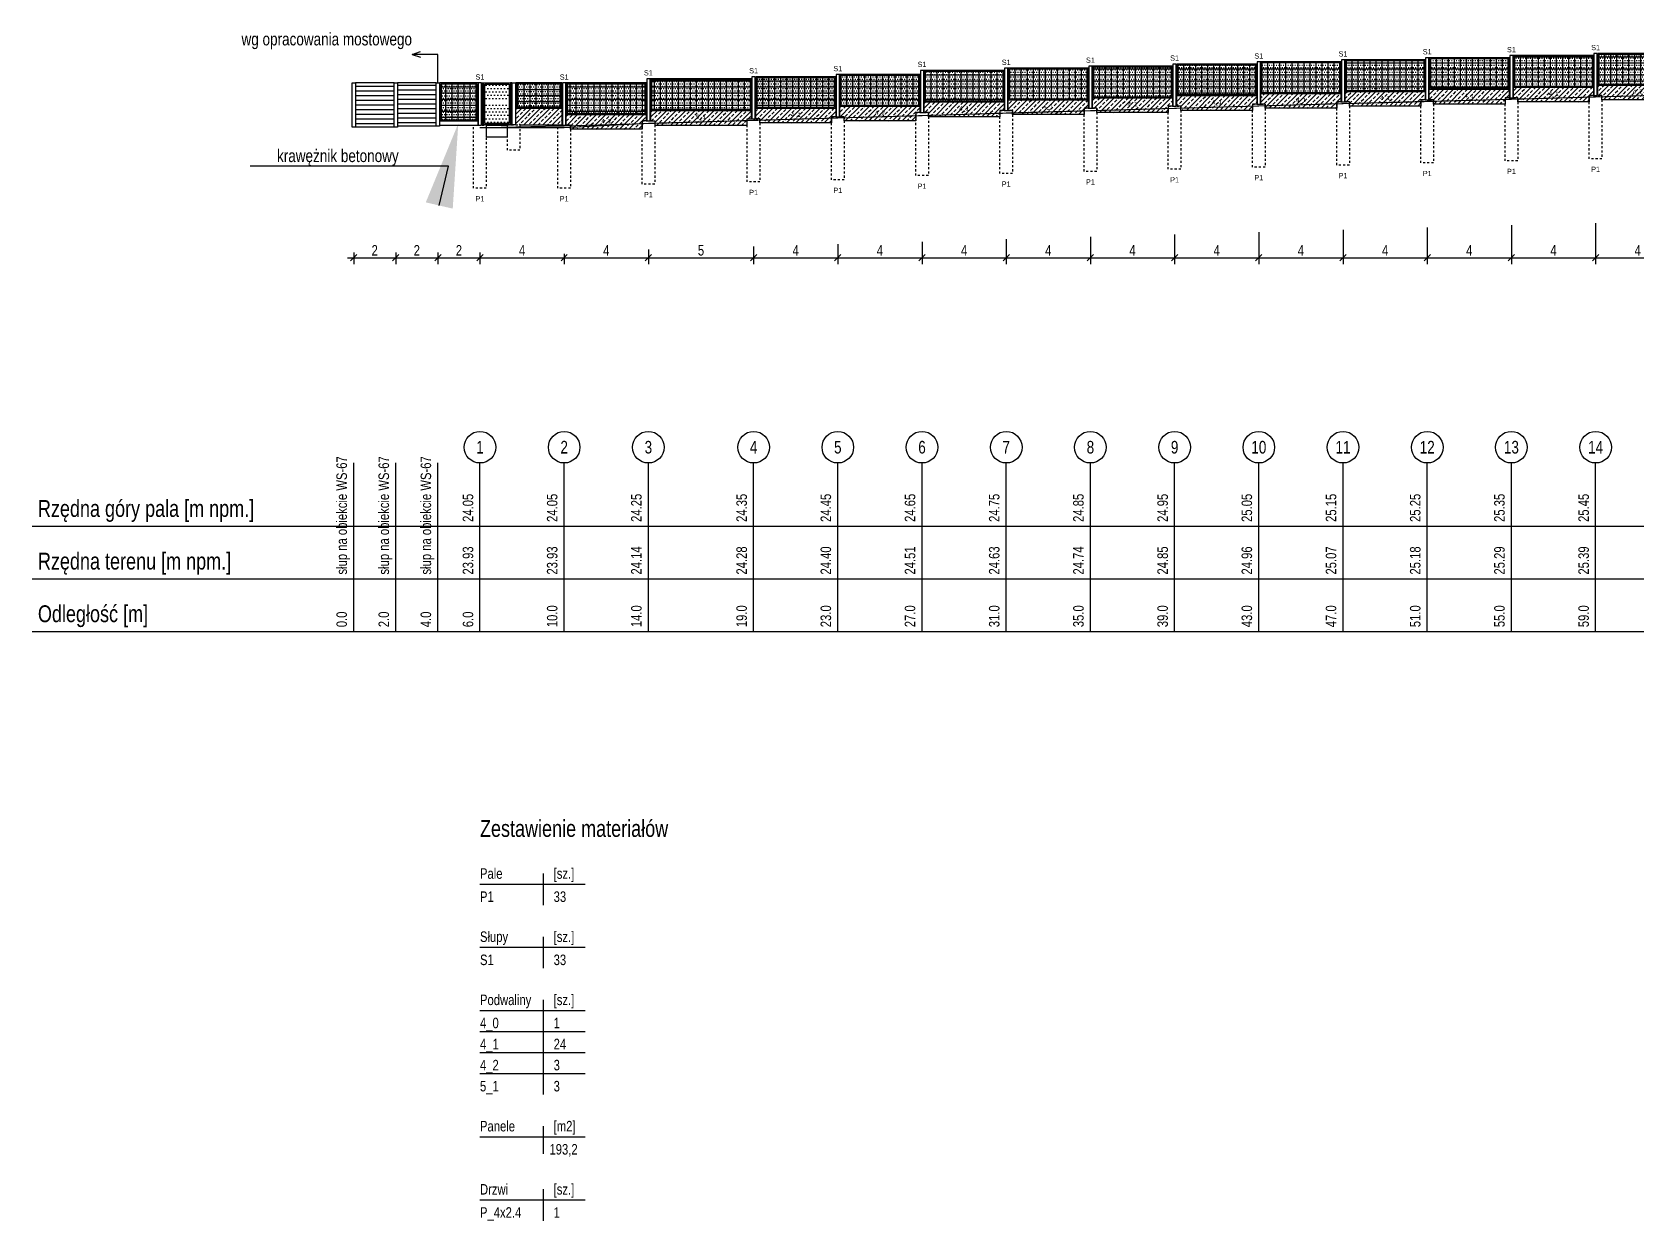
# Model space of a CAD drawing. Header units: metres. Extents: x -21 to 591, y -28 to 288.
# Drawn here: x -21.3 to 55, y -28 to 28.5 of the extents above; entities that cross this region are included whole.
import ezdxf
from ezdxf import colors
from ezdxf.entities.mleader import LeaderData, LeaderLine
from ezdxf.enums import TextEntityAlignment as Align
from ezdxf.math import Vec2, Vec3

# ---------------------------------------------------------------- set-up
doc = ezdxf.new("R2010")
doc.units = ezdxf.units.M
doc.linetypes.add('DASHED', pattern=[0.75, 0.5, -0.25])
doc.linetypes.add('HIDDEN', pattern=[0.375, 0.25, -0.125])
for name, color, linetype in [('ekrany_p.olsnieniowe', 7, 'Continuous'), ('m_pale', 1, 'Continuous'), ('m_panele', 7, 'Continuous'), ('m_podwaliny', 8, 'Continuous'), ('m_slupy', 7, 'Continuous'), ('m_tabelka', 1, 'Continuous'), ('m_teren', 1, 'Continuous'), ('m_wymiary', 1, 'Continuous'), ('m_zestwienie', 1, 'Continuous')]:
    doc.layers.add(name, color=color, linetype=linetype)
doc.layers.add('m_teren_pierwotny', color=6, linetype='HIDDEN', plot=False)
doc.layers.add('opisy', color=7, linetype='Continuous', lineweight=0)
doc.styles.add('CDMSTYLE', font='CDMSIMPL', dxfattribs={"width": 0.8, "bigfont": 'CDMBIGPL'})
doc.dimstyles.new('CDM-ME200ME', dxfattribs={"dimscale": 0.2, "dimtxt": 2.5, "dimasz": 1.5, "dimexe": 1.5, "dimexo": 5, "dimgap": 0.5, "dimtad": 1, "dimdec": 3, "dimrnd": 0.001, "dimzin": 9, "dimtxsty": 'CDMSTYLE', "dimblk": 'OBLIQUE', "dimcen": 2.5, "dimdle": 1.5, "dimclrd": 9, "dimclre": 9, "dimadec": 1, "dimazin": 2, "dimtfac": 1, "dimtdec": 1, "dimtix": 1, "dimtmove": 2, "dimatfit": 3, "dimldrblk": 'DOT', "dimfxl": 1, "dimtvp": 1, "dimtolj": 1, "dimtzin": 0, "dimlwd": 25, "dimlwe": 25, "dimarcsym": 0})
pattern_1 = [(45, (-1743.18178, -1522.55767), (-0.224506403, 0.224506403), []), (45, (-1742.95727, -1522.55767), (-0.224506403, 0.224506403), [0.15875, -0.079375])]
pattern_2 = [(90, (-1e-12, -1), (-0.28575, 6e-17), []), (180, (-1e-12, -1), (-6e-17, -0.28575), [])]
pattern_3 = [(0, (-1e-12, -1), (0.0555625, 0.111125), [0, -0.111125])]

# ---------------------------------------------------------------- blocks, each defined once
blk = doc.blocks.new('P1')
at = {"layer": 'm_pale', "color": 1, "linetype": 'DASHED', "ltscale": 0.005}
blk.add_lwpolyline([(-0.3, 0), (0.3, 0), (0.3, -3), (-0.3, -3)], close=True, dxfattribs=at)
at = {"layer": 'm_pale', "insert": (0, -3.5), "char_height": 0.25, "width": 0.54093, "attachment_point": 5}
blk.add_mtext('P1', dxfattribs=at)
blk = doc.blocks.new('S1')
at = {"layer": 'm_slupy'}
blk.add_lwpolyline([(-0.08, 0), (0.08, 0), (0.08, 2), (-0.08, 2)], close=True, dxfattribs=at)
at = {"layer": 'm_slupy', "insert": (0, 2.281), "char_height": 0.25, "width": 0.43691, "attachment_point": 5}
blk.add_mtext('S1', dxfattribs=at)
blk = doc.blocks.new('0_0')
at = {"color": 1, "linetype": 'Continuous', "lineweight": 25}
blk.add_lwpolyline([(0, 0), (0.001, 0)], dxfattribs=at)
blk = doc.blocks.new('DZ_4_2_1')
at = {"layer": 'm_panele', "linetype": 'Continuous', "lineweight": 25}
h = blk.add_hatch(dxfattribs=at)
h.set_pattern_fill('DOTS', color=95, scale=0.1)
h.set_pattern_definition([(0, (-147.98, -221.39), (0.079375, 0.15875), [0, -0.15875])])
h.paths.add_polyline_path([(1.385, 2.04), (0.235, 2.04), (0.235, 1.13), (1.385, 1.13)])
h.paths.add_polyline_path([(1.385, 1.06), (0.235, 1.06), (0.235, 0.08), (1.385, 0.08)])
at = {"layer": 'm_panele'}
h = blk.add_hatch(color=251, dxfattribs=at)
h.paths.add_polyline_path([(3.892, 2.01), (1.7, 2.01), (1.7, 0.81), (3.892, 0.81)])
h.paths.add_polyline_path([(3.842, 0.86), (1.75, 0.86), (1.75, 1.96), (3.842, 1.96)], flags=16)
h = blk.add_hatch(dxfattribs=at)
h.set_pattern_fill('ANSI37', color=251, scale=0.09, angle=45, style=0)
h.set_pattern_definition([(90, (0.1, 0.31), (-0.28575, 6e-17), []), (180, (0.1, 0.31), (-6e-17, -0.28575), [])])
h.paths.add_polyline_path([(3.842, 1.96), (1.75, 1.96), (1.75, 0.86), (3.842, 0.86)])
h = blk.add_hatch(dxfattribs=at)
h.set_pattern_fill('DOTS', color=95, scale=0.07, style=0)
h.set_pattern_definition([(0, (0.1, 0.31), (0.0555625, 0.111125), [0, -0.111125])])
h.paths.add_polyline_path([(3.842, 1.96), (1.75, 1.96), (1.75, 0.86), (3.842, 0.86)])
h = blk.add_hatch(dxfattribs=at)
h.set_pattern_fill('ANSI33', color=8, scale=0.05, style=0)
h.set_pattern_definition([(45, (-151.2667, -223.5827), (-0.2245064, 0.2245064), []), (45, (-151.0422, -223.5827), (-0.2245064, 0.2245064), [0.15875, -0.079375])])
h.paths.add_polyline_path([(3.892, 0.81), (1.7, 0.81), (1.7, 0.01), (1.9, 0.01), (4.692, 0.01), (3.892, 0.01)])
at = {"layer": 'm_panele', "color": 8, "lineweight": 25}
blk.add_line((3.892, 0.91), (3.892, 0.01), dxfattribs=at)
at = {"layer": 'm_panele', "color": 8}
blk.add_line((1.9, 0.01), (3.892, 0.01), dxfattribs=at)
blk.add_line((1.9, 0.01), (3.892, 0.01), dxfattribs=at)
at = {"layer": 'm_panele', "color": 1, "linetype": 'Continuous', "lineweight": 25}
for points in [[(0.1, 2.01), (1.52, 2.01), (1.52, 0.01), (0.1, 0.01)], [(0.165, 2.01), (1.455, 2.01), (1.455, 0.01), (0.165, 0.01)], [(0.235, 1.94), (1.385, 1.94), (1.385, 0.08), (0.235, 0.08)], [(1.455, 0.01), (1.52, 0.01), (1.52, 2.01), (1.455, 2.01)], [(1.52, 2.01), (1.68, 2.01), (1.68, 0.01), (1.52, 0.01)], [(0.31, 0), (1.29, 0), (1.29, -0.58), (0.31, -0.58)]]:
    blk.add_lwpolyline(points, close=True, dxfattribs=at)
at = {"layer": 'm_panele', "color": 251}
blk.add_lwpolyline([(1.7, 0.81), (3.892, 0.81), (3.892, 2.01), (1.7, 2.01), (1.7, 0.81)], dxfattribs=at)
blk.add_lwpolyline([(1.75, 0.86), (3.842, 0.86), (3.842, 1.96), (1.75, 1.96)], close=True, dxfattribs=at)
at = {"layer": 'm_panele', "color": 1, "linetype": 'DASHED', "ltscale": 0.005}
blk.add_lwpolyline([(1.3, 0.01), (1.9, 0.01), (1.9, -1.19), (1.3, -1.19)], close=True, dxfattribs=at)
blk = doc.blocks.new('_OBLIQUE')
at = {"color": 0, "linetype": 'ByBlock'}
blk.add_line((-0.5, -0.5), (0.5, 0.5), dxfattribs=at)
blk = doc.blocks.new('*D152')
at = {"layer": 'Defpoints', "color": 0, "linetype": 'Continuous', "lineweight": 25, "transparency": 16777216}
for p in [(0, 18.93), (4, 18.93), (4, 17.75)]:
    blk.add_point(p, dxfattribs=at)
at = {"layer": 'm_wymiary', "color": 9, "linetype": 'Continuous', "lineweight": 25, "transparency": 16777216}
for p, q in [((-0.3, 17.75), (4.3, 17.75)), ((0, 17.93), (0, 17.45)), ((4, 17.93), (4, 17.45))]:
    blk.add_line(p, q, dxfattribs=at)
at = {"layer": 'm_wymiary', "color": 9, "linetype": 'Continuous', "lineweight": 25, "transparency": 16777216, "xscale": 0.3, "yscale": 0.3, "zscale": 0.3, "rotation": 180}
blk.add_blockref('_OBLIQUE', (0, 17.75), dxfattribs=at)
at = {"layer": 'm_wymiary', "color": 9, "linetype": 'Continuous', "lineweight": 25, "transparency": 16777216, "xscale": 0.3, "yscale": 0.3, "zscale": 0.3}
blk.add_blockref('_OBLIQUE', (4, 17.75), dxfattribs=at)
at = {"layer": 'm_wymiary', "color": 0, "linetype": 'Continuous', "lineweight": 25, "transparency": 16777216, "insert": (2, 18.1), "char_height": 0.5, "attachment_point": 5, "style": 'CDMSTYLE'}
blk.add_mtext('\\A1;4', dxfattribs=at)
blk = doc.blocks.new('_DOT')
at = {"color": 0, "linetype": 'ByBlock'}
blk.add_line((-0.5, 0), (-1, 0), dxfattribs=at)
at = {"color": 0, "linetype": 'ByBlock', "const_width": 0.5}
blk.add_lwpolyline([(-0.25, 0, 1), (0.25, 0, 1)], format="xyb", close=True, dxfattribs=at)
blk = doc.blocks.new('4_-2')
at = {"layer": 'm_podwaliny'}
h = blk.add_hatch(dxfattribs=at)
h.set_pattern_fill('ANSI33', color=8, scale=0.05, style=0)
h.set_pattern_definition(pattern_1)
h.paths.add_polyline_path([(0.1, 0), (0.1, 0.5), (3.9, 0.5), (3.9, 0.2), (3.7, 0.2), (3.7, -0.2), (0.3, -0.2), (0.3, 0)])
blk.add_lwpolyline([(0.1, 0), (0.1, 0.5), (3.9, 0.5), (3.9, 0.2), (3.7, 0.2), (3.7, -0.2), (0.3, -0.2), (0.3, 0)], close=True, dxfattribs=at)
at = {"layer": 'm_podwaliny', "color": 7, "insert": (2.25, 0.289), "char_height": 0.2, "width": 0.26556, "attachment_point": 3}
blk.add_mtext('{\\fVerdana|b0|i0|c238|p34;4_2}', dxfattribs=at)
blk = doc.blocks.new('P_4_2_1')
at = {"layer": 'm_panele'}
h = blk.add_hatch(color=251, dxfattribs=at)
h.paths.add_polyline_path([(3.9, 2), (0.1, 2), (0.1, 0.5), (3.9, 0.5)])
h.paths.add_polyline_path([(3.85, 0.55), (0.15, 0.55), (0.15, 1.95), (3.85, 1.95)], flags=16)
h = blk.add_hatch(dxfattribs=at)
h.set_pattern_fill('ANSI37', color=251, scale=0.09, angle=45, style=0)
h.set_pattern_definition(pattern_2)
h.paths.add_polyline_path([(3.85, 1.95), (0.15, 1.95), (0.15, 0.55), (3.85, 0.55)])
h = blk.add_hatch(dxfattribs=at)
h.set_pattern_fill('DOTS', color=95, scale=0.07, style=0)
h.set_pattern_definition(pattern_3)
h.paths.add_polyline_path([(3.85, 1.95), (0.15, 1.95), (0.15, 0.55), (3.85, 0.55)])
at = {"layer": 'm_panele', "color": 251}
blk.add_lwpolyline([(0.1, 0.5), (3.9, 0.5), (3.9, 2), (0.1, 2), (0.1, 0.5)], dxfattribs=at)
blk.add_lwpolyline([(0.15, 0.55), (3.85, 0.55), (3.85, 1.95), (0.15, 1.95)], close=True, dxfattribs=at)
blk = doc.blocks.new('*D153')
at = {"layer": 'Defpoints', "color": 0, "linetype": 'Continuous', "lineweight": 25, "transparency": 16777216}
for p in [(4, 18.93), (8, 18.93), (8, 17.75)]:
    blk.add_point(p, dxfattribs=at)
at = {"layer": 'm_wymiary', "color": 9, "linetype": 'Continuous', "lineweight": 25, "transparency": 16777216}
for p, q in [((3.7, 17.75), (8.3, 17.75)), ((4, 17.93), (4, 17.45)), ((8, 17.93), (8, 17.45))]:
    blk.add_line(p, q, dxfattribs=at)
at = {"layer": 'm_wymiary', "color": 9, "linetype": 'Continuous', "lineweight": 25, "transparency": 16777216, "xscale": 0.3, "yscale": 0.3, "zscale": 0.3, "rotation": 180}
blk.add_blockref('_OBLIQUE', (4, 17.75), dxfattribs=at)
at = {"layer": 'm_wymiary', "color": 9, "linetype": 'Continuous', "lineweight": 25, "transparency": 16777216, "xscale": 0.3, "yscale": 0.3, "zscale": 0.3}
blk.add_blockref('_OBLIQUE', (8, 17.75), dxfattribs=at)
at = {"layer": 'm_wymiary', "color": 0, "linetype": 'Continuous', "lineweight": 25, "transparency": 16777216, "insert": (6, 18.1), "char_height": 0.5, "attachment_point": 5, "style": 'CDMSTYLE'}
blk.add_mtext('\\A1;4', dxfattribs=at)
blk = doc.blocks.new('5_-1')
at = {"layer": 'm_podwaliny'}
h = blk.add_hatch(dxfattribs=at)
h.set_pattern_fill('ANSI33', color=8, scale=0.05, style=0)
h.set_pattern_definition(pattern_1)
h.paths.add_polyline_path([(4.9, 0.1), (4.9, 0.5), (0.1, 0.5), (0.1, 0), (0.3, 0), (0.3, -0.2), (4.7, -0.2), (4.7, 0.1)])
blk.add_lwpolyline([(4.9, 0.1), (4.9, 0.5), (0.1, 0.5), (0.1, 0), (0.3, 0), (0.3, -0.2), (4.7, -0.2), (4.7, 0.1)], close=True, dxfattribs=at)
at = {"layer": 'm_podwaliny', "color": 7, "insert": (2.25, 0.289), "char_height": 0.2, "width": 0.26556, "attachment_point": 1}
blk.add_mtext('{\\fVerdana|b0|i0|c238|p34;5_1}', dxfattribs=at)
blk = doc.blocks.new('P_5_2_1')
at = {"layer": 'm_panele'}
h = blk.add_hatch(color=251, dxfattribs=at)
h.paths.add_polyline_path([(4.9, 2), (0.1, 2), (0.1, 0.5), (4.9, 0.5)])
h.paths.add_polyline_path([(4.85, 0.55), (0.15, 0.55), (0.15, 1.95), (4.85, 1.95)], flags=16)
h = blk.add_hatch(dxfattribs=at)
h.set_pattern_fill('ANSI37', color=251, scale=0.09, angle=45, style=0)
h.set_pattern_definition(pattern_2)
h.paths.add_polyline_path([(4.85, 1.95), (0.15, 1.95), (0.15, 0.55), (4.85, 0.55)])
h = blk.add_hatch(dxfattribs=at)
h.set_pattern_fill('DOTS', color=95, scale=0.07, style=0)
h.set_pattern_definition(pattern_3)
h.paths.add_polyline_path([(4.85, 1.95), (0.15, 1.95), (0.15, 0.55), (4.85, 0.55)])
at = {"layer": 'm_panele', "color": 251}
blk.add_lwpolyline([(0.1, 0.5), (4.9, 0.5), (4.9, 2), (0.1, 2), (0.1, 0.5)], dxfattribs=at)
blk.add_lwpolyline([(0.15, 0.55), (4.85, 0.55), (4.85, 1.95), (0.15, 1.95)], close=True, dxfattribs=at)
blk = doc.blocks.new('*D154')
at = {"layer": 'Defpoints', "color": 0, "linetype": 'Continuous', "lineweight": 25, "transparency": 16777216}
for p in [(8, 19.136), (13, 19.136), (13, 17.75)]:
    blk.add_point(p, dxfattribs=at)
at = {"layer": 'm_wymiary', "color": 9, "linetype": 'Continuous', "lineweight": 25, "transparency": 16777216}
for p, q in [((7.7, 17.75), (13.3, 17.75)), ((8, 18.136), (8, 17.45)), ((13, 18.136), (13, 17.45))]:
    blk.add_line(p, q, dxfattribs=at)
at = {"layer": 'm_wymiary', "color": 9, "linetype": 'Continuous', "lineweight": 25, "transparency": 16777216, "xscale": 0.3, "yscale": 0.3, "zscale": 0.3, "rotation": 180}
blk.add_blockref('_OBLIQUE', (8, 17.75), dxfattribs=at)
at = {"layer": 'm_wymiary', "color": 9, "linetype": 'Continuous', "lineweight": 25, "transparency": 16777216, "xscale": 0.3, "yscale": 0.3, "zscale": 0.3}
blk.add_blockref('_OBLIQUE', (13, 17.75), dxfattribs=at)
at = {"layer": 'm_wymiary', "color": 0, "linetype": 'Continuous', "lineweight": 25, "transparency": 16777216, "insert": (10.5, 18.1), "char_height": 0.5, "attachment_point": 5, "style": 'CDMSTYLE'}
blk.add_mtext('\\A1;5', dxfattribs=at)
blk = doc.blocks.new('4_-1')
at = {"layer": 'm_podwaliny'}
h = blk.add_hatch(dxfattribs=at)
h.set_pattern_fill('ANSI33', color=8, scale=0.05, style=0)
h.set_pattern_definition(pattern_1)
h.paths.add_polyline_path([(0.1, 0), (0.1, 0.5), (3.9, 0.5), (3.9, 0.1), (3.7, 0.1), (3.7, -0.2), (0.3, -0.2), (0.3, 0)])
blk.add_lwpolyline([(0.1, 0), (0.1, 0.5), (3.9, 0.5), (3.9, 0.1), (3.7, 0.1), (3.7, -0.2), (0.3, -0.2), (0.3, 0)], close=True, dxfattribs=at)
at = {"layer": 'm_podwaliny', "color": 7, "insert": (2.25, 0.289), "char_height": 0.2, "width": 0.26556, "attachment_point": 3}
blk.add_mtext('{\\fVerdana|b0|i0|c238|p34;4_1}', dxfattribs=at)
blk = doc.blocks.new('*D155')
at = {"layer": 'Defpoints', "color": 0, "linetype": 'Continuous', "lineweight": 25, "transparency": 16777216}
for p in [(13, 19.28), (17, 19.28), (17, 17.75)]:
    blk.add_point(p, dxfattribs=at)
at = {"layer": 'm_wymiary', "color": 9, "linetype": 'Continuous', "lineweight": 25, "transparency": 16777216}
for p, q in [((12.7, 17.75), (17.3, 17.75)), ((13, 18.28), (13, 17.45)), ((17, 18.28), (17, 17.45))]:
    blk.add_line(p, q, dxfattribs=at)
at = {"layer": 'm_wymiary', "color": 9, "linetype": 'Continuous', "lineweight": 25, "transparency": 16777216, "xscale": 0.3, "yscale": 0.3, "zscale": 0.3, "rotation": 180}
blk.add_blockref('_OBLIQUE', (13, 17.75), dxfattribs=at)
at = {"layer": 'm_wymiary', "color": 9, "linetype": 'Continuous', "lineweight": 25, "transparency": 16777216, "xscale": 0.3, "yscale": 0.3, "zscale": 0.3}
blk.add_blockref('_OBLIQUE', (17, 17.75), dxfattribs=at)
at = {"layer": 'm_wymiary', "color": 0, "linetype": 'Continuous', "lineweight": 25, "transparency": 16777216, "insert": (15, 18.1), "char_height": 0.5, "attachment_point": 5, "style": 'CDMSTYLE'}
blk.add_mtext('\\A1;4', dxfattribs=at)
blk = doc.blocks.new('*D156')
at = {"layer": 'Defpoints', "color": 0, "linetype": 'Continuous', "lineweight": 25, "transparency": 16777216}
for p in [(17, 19.396), (21, 19.396), (21, 17.75)]:
    blk.add_point(p, dxfattribs=at)
at = {"layer": 'm_wymiary', "color": 9, "linetype": 'Continuous', "lineweight": 25, "transparency": 16777216}
for p, q in [((17, 18.396), (17, 17.45)), ((21, 18.396), (21, 17.45)), ((16.7, 17.75), (21.3, 17.75))]:
    blk.add_line(p, q, dxfattribs=at)
at = {"layer": 'm_wymiary', "color": 9, "linetype": 'Continuous', "lineweight": 25, "transparency": 16777216, "xscale": 0.3, "yscale": 0.3, "zscale": 0.3, "rotation": 180}
blk.add_blockref('_OBLIQUE', (17, 17.75), dxfattribs=at)
at = {"layer": 'm_wymiary', "color": 9, "linetype": 'Continuous', "lineweight": 25, "transparency": 16777216, "xscale": 0.3, "yscale": 0.3, "zscale": 0.3}
blk.add_blockref('_OBLIQUE', (21, 17.75), dxfattribs=at)
at = {"layer": 'm_wymiary', "color": 0, "linetype": 'Continuous', "lineweight": 25, "transparency": 16777216, "insert": (19, 18.1), "char_height": 0.5, "attachment_point": 5, "style": 'CDMSTYLE'}
blk.add_mtext('\\A1;4', dxfattribs=at)
blk = doc.blocks.new('*D157')
at = {"layer": 'Defpoints', "color": 0, "linetype": 'Continuous', "lineweight": 25, "transparency": 16777216}
for p in [(21, 19.512), (25, 19.512), (25, 17.75)]:
    blk.add_point(p, dxfattribs=at)
at = {"layer": 'm_wymiary', "color": 9, "linetype": 'Continuous', "lineweight": 25, "transparency": 16777216}
for p, q in [((21, 18.512), (21, 17.45)), ((25, 18.512), (25, 17.45)), ((20.7, 17.75), (25.3, 17.75))]:
    blk.add_line(p, q, dxfattribs=at)
at = {"layer": 'm_wymiary', "color": 9, "linetype": 'Continuous', "lineweight": 25, "transparency": 16777216, "xscale": 0.3, "yscale": 0.3, "zscale": 0.3, "rotation": 180}
blk.add_blockref('_OBLIQUE', (21, 17.75), dxfattribs=at)
at = {"layer": 'm_wymiary', "color": 9, "linetype": 'Continuous', "lineweight": 25, "transparency": 16777216, "xscale": 0.3, "yscale": 0.3, "zscale": 0.3}
blk.add_blockref('_OBLIQUE', (25, 17.75), dxfattribs=at)
at = {"layer": 'm_wymiary', "color": 0, "linetype": 'Continuous', "lineweight": 25, "transparency": 16777216, "insert": (23, 18.1), "char_height": 0.5, "attachment_point": 5, "style": 'CDMSTYLE'}
blk.add_mtext('\\A1;4', dxfattribs=at)
blk = doc.blocks.new('*D158')
at = {"layer": 'Defpoints', "color": 0, "linetype": 'Continuous', "lineweight": 25, "transparency": 16777216}
for p in [(25, 19.626), (29, 19.626), (29, 17.75)]:
    blk.add_point(p, dxfattribs=at)
at = {"layer": 'm_wymiary', "color": 9, "linetype": 'Continuous', "lineweight": 25, "transparency": 16777216}
for p, q in [((25, 18.626), (25, 17.45)), ((29, 18.626), (29, 17.45)), ((24.7, 17.75), (29.3, 17.75))]:
    blk.add_line(p, q, dxfattribs=at)
at = {"layer": 'm_wymiary', "color": 9, "linetype": 'Continuous', "lineweight": 25, "transparency": 16777216, "xscale": 0.3, "yscale": 0.3, "zscale": 0.3, "rotation": 180}
blk.add_blockref('_OBLIQUE', (25, 17.75), dxfattribs=at)
at = {"layer": 'm_wymiary', "color": 9, "linetype": 'Continuous', "lineweight": 25, "transparency": 16777216, "xscale": 0.3, "yscale": 0.3, "zscale": 0.3}
blk.add_blockref('_OBLIQUE', (29, 17.75), dxfattribs=at)
at = {"layer": 'm_wymiary', "color": 0, "linetype": 'Continuous', "lineweight": 25, "transparency": 16777216, "insert": (27, 18.1), "char_height": 0.5, "attachment_point": 5, "style": 'CDMSTYLE'}
blk.add_mtext('\\A1;4', dxfattribs=at)
blk = doc.blocks.new('*D159')
at = {"layer": 'Defpoints', "color": 0, "linetype": 'Continuous', "lineweight": 25, "transparency": 16777216}
for p in [(29, 19.737), (33, 19.737), (33, 17.75)]:
    blk.add_point(p, dxfattribs=at)
at = {"layer": 'm_wymiary', "color": 9, "linetype": 'Continuous', "lineweight": 25, "transparency": 16777216}
for p, q in [((29, 18.737), (29, 17.45)), ((33, 18.737), (33, 17.45)), ((28.7, 17.75), (33.3, 17.75))]:
    blk.add_line(p, q, dxfattribs=at)
at = {"layer": 'm_wymiary', "color": 9, "linetype": 'Continuous', "lineweight": 25, "transparency": 16777216, "xscale": 0.3, "yscale": 0.3, "zscale": 0.3, "rotation": 180}
blk.add_blockref('_OBLIQUE', (29, 17.75), dxfattribs=at)
at = {"layer": 'm_wymiary', "color": 9, "linetype": 'Continuous', "lineweight": 25, "transparency": 16777216, "xscale": 0.3, "yscale": 0.3, "zscale": 0.3}
blk.add_blockref('_OBLIQUE', (33, 17.75), dxfattribs=at)
at = {"layer": 'm_wymiary', "color": 0, "linetype": 'Continuous', "lineweight": 25, "transparency": 16777216, "insert": (31, 18.1), "char_height": 0.5, "attachment_point": 5, "style": 'CDMSTYLE'}
blk.add_mtext('\\A1;4', dxfattribs=at)
blk = doc.blocks.new('*D160')
at = {"layer": 'Defpoints', "color": 0, "linetype": 'Continuous', "lineweight": 25, "transparency": 16777216}
for p in [(33, 19.848), (37, 19.848), (37, 17.75)]:
    blk.add_point(p, dxfattribs=at)
at = {"layer": 'm_wymiary', "color": 9, "linetype": 'Continuous', "lineweight": 25, "transparency": 16777216}
for p, q in [((33, 18.848), (33, 17.45)), ((37, 18.848), (37, 17.45)), ((32.7, 17.75), (37.3, 17.75))]:
    blk.add_line(p, q, dxfattribs=at)
at = {"layer": 'm_wymiary', "color": 9, "linetype": 'Continuous', "lineweight": 25, "transparency": 16777216, "xscale": 0.3, "yscale": 0.3, "zscale": 0.3, "rotation": 180}
blk.add_blockref('_OBLIQUE', (33, 17.75), dxfattribs=at)
at = {"layer": 'm_wymiary', "color": 9, "linetype": 'Continuous', "lineweight": 25, "transparency": 16777216, "xscale": 0.3, "yscale": 0.3, "zscale": 0.3}
blk.add_blockref('_OBLIQUE', (37, 17.75), dxfattribs=at)
at = {"layer": 'm_wymiary', "color": 0, "linetype": 'Continuous', "lineweight": 25, "transparency": 16777216, "insert": (35, 18.1), "char_height": 0.5, "attachment_point": 5, "style": 'CDMSTYLE'}
blk.add_mtext('\\A1;4', dxfattribs=at)
blk = doc.blocks.new('*D161')
at = {"layer": 'Defpoints', "color": 0, "linetype": 'Continuous', "lineweight": 25, "transparency": 16777216}
for p in [(37, 19.96), (41, 19.96), (41, 17.75)]:
    blk.add_point(p, dxfattribs=at)
at = {"layer": 'm_wymiary', "color": 9, "linetype": 'Continuous', "lineweight": 25, "transparency": 16777216}
for p, q in [((37, 18.96), (37, 17.45)), ((41, 18.96), (41, 17.45)), ((36.7, 17.75), (41.3, 17.75))]:
    blk.add_line(p, q, dxfattribs=at)
at = {"layer": 'm_wymiary', "color": 9, "linetype": 'Continuous', "lineweight": 25, "transparency": 16777216, "xscale": 0.3, "yscale": 0.3, "zscale": 0.3, "rotation": 180}
blk.add_blockref('_OBLIQUE', (37, 17.75), dxfattribs=at)
at = {"layer": 'm_wymiary', "color": 9, "linetype": 'Continuous', "lineweight": 25, "transparency": 16777216, "xscale": 0.3, "yscale": 0.3, "zscale": 0.3}
blk.add_blockref('_OBLIQUE', (41, 17.75), dxfattribs=at)
at = {"layer": 'm_wymiary', "color": 0, "linetype": 'Continuous', "lineweight": 25, "transparency": 16777216, "insert": (39, 18.1), "char_height": 0.5, "attachment_point": 5, "style": 'CDMSTYLE'}
blk.add_mtext('\\A1;4', dxfattribs=at)
blk = doc.blocks.new('*D162')
at = {"layer": 'Defpoints', "color": 0, "linetype": 'Continuous', "lineweight": 25, "transparency": 16777216}
for p in [(41, 20.072), (45, 20.072), (45, 17.75)]:
    blk.add_point(p, dxfattribs=at)
at = {"layer": 'm_wymiary', "color": 9, "linetype": 'Continuous', "lineweight": 25, "transparency": 16777216}
for p, q in [((41, 19.072), (41, 17.45)), ((45, 19.072), (45, 17.45)), ((40.7, 17.75), (45.3, 17.75))]:
    blk.add_line(p, q, dxfattribs=at)
at = {"layer": 'm_wymiary', "color": 9, "linetype": 'Continuous', "lineweight": 25, "transparency": 16777216, "xscale": 0.3, "yscale": 0.3, "zscale": 0.3, "rotation": 180}
blk.add_blockref('_OBLIQUE', (41, 17.75), dxfattribs=at)
at = {"layer": 'm_wymiary', "color": 9, "linetype": 'Continuous', "lineweight": 25, "transparency": 16777216, "xscale": 0.3, "yscale": 0.3, "zscale": 0.3}
blk.add_blockref('_OBLIQUE', (45, 17.75), dxfattribs=at)
at = {"layer": 'm_wymiary', "color": 0, "linetype": 'Continuous', "lineweight": 25, "transparency": 16777216, "insert": (43, 18.1), "char_height": 0.5, "attachment_point": 5, "style": 'CDMSTYLE'}
blk.add_mtext('\\A1;4', dxfattribs=at)
blk = doc.blocks.new('*D163')
at = {"layer": 'Defpoints', "color": 0, "linetype": 'Continuous', "lineweight": 25, "transparency": 16777216}
for p in [(45, 20.184), (49, 20.184), (49, 17.75)]:
    blk.add_point(p, dxfattribs=at)
at = {"layer": 'm_wymiary', "color": 9, "linetype": 'Continuous', "lineweight": 25, "transparency": 16777216}
for p, q in [((45, 19.184), (45, 17.45)), ((49, 19.184), (49, 17.45)), ((44.7, 17.75), (49.3, 17.75))]:
    blk.add_line(p, q, dxfattribs=at)
at = {"layer": 'm_wymiary', "color": 9, "linetype": 'Continuous', "lineweight": 25, "transparency": 16777216, "xscale": 0.3, "yscale": 0.3, "zscale": 0.3, "rotation": 180}
blk.add_blockref('_OBLIQUE', (45, 17.75), dxfattribs=at)
at = {"layer": 'm_wymiary', "color": 9, "linetype": 'Continuous', "lineweight": 25, "transparency": 16777216, "xscale": 0.3, "yscale": 0.3, "zscale": 0.3}
blk.add_blockref('_OBLIQUE', (49, 17.75), dxfattribs=at)
at = {"layer": 'm_wymiary', "color": 0, "linetype": 'Continuous', "lineweight": 25, "transparency": 16777216, "insert": (47, 18.1), "char_height": 0.5, "attachment_point": 5, "style": 'CDMSTYLE'}
blk.add_mtext('\\A1;4', dxfattribs=at)
blk = doc.blocks.new('*D164')
at = {"layer": 'Defpoints', "color": 0, "linetype": 'Continuous', "lineweight": 25, "transparency": 16777216}
for p in [(49, 20.289), (53, 20.289), (53, 17.75)]:
    blk.add_point(p, dxfattribs=at)
at = {"layer": 'm_wymiary', "color": 9, "linetype": 'Continuous', "lineweight": 25, "transparency": 16777216}
for p, q in [((49, 19.289), (49, 17.45)), ((53, 19.289), (53, 17.45)), ((48.7, 17.75), (53.3, 17.75))]:
    blk.add_line(p, q, dxfattribs=at)
at = {"layer": 'm_wymiary', "color": 9, "linetype": 'Continuous', "lineweight": 25, "transparency": 16777216, "xscale": 0.3, "yscale": 0.3, "zscale": 0.3, "rotation": 180}
blk.add_blockref('_OBLIQUE', (49, 17.75), dxfattribs=at)
at = {"layer": 'm_wymiary', "color": 9, "linetype": 'Continuous', "lineweight": 25, "transparency": 16777216, "xscale": 0.3, "yscale": 0.3, "zscale": 0.3}
blk.add_blockref('_OBLIQUE', (53, 17.75), dxfattribs=at)
at = {"layer": 'm_wymiary', "color": 0, "linetype": 'Continuous', "lineweight": 25, "transparency": 16777216, "insert": (51, 18.1), "char_height": 0.5, "attachment_point": 5, "style": 'CDMSTYLE'}
blk.add_mtext('\\A1;4', dxfattribs=at)
blk = doc.blocks.new('*D165')
at = {"layer": 'Defpoints', "color": 0, "linetype": 'Continuous', "lineweight": 25, "transparency": 16777216}
for p in [(53, 20.394), (57, 20.394), (57, 17.75)]:
    blk.add_point(p, dxfattribs=at)
at = {"layer": 'm_wymiary', "color": 9, "linetype": 'Continuous', "lineweight": 25, "transparency": 16777216}
for p, q in [((53, 19.394), (53, 17.45)), ((57, 19.394), (57, 17.45)), ((52.7, 17.75), (57.3, 17.75))]:
    blk.add_line(p, q, dxfattribs=at)
at = {"layer": 'm_wymiary', "color": 9, "linetype": 'Continuous', "lineweight": 25, "transparency": 16777216, "xscale": 0.3, "yscale": 0.3, "zscale": 0.3, "rotation": 180}
blk.add_blockref('_OBLIQUE', (53, 17.75), dxfattribs=at)
at = {"layer": 'm_wymiary', "color": 9, "linetype": 'Continuous', "lineweight": 25, "transparency": 16777216, "xscale": 0.3, "yscale": 0.3, "zscale": 0.3}
blk.add_blockref('_OBLIQUE', (57, 17.75), dxfattribs=at)
at = {"layer": 'm_wymiary', "color": 0, "linetype": 'Continuous', "lineweight": 25, "transparency": 16777216, "insert": (55, 18.1), "char_height": 0.5, "attachment_point": 5, "style": 'CDMSTYLE'}
blk.add_mtext('\\A1;4', dxfattribs=at)
blk = doc.blocks.new('*D184')
at = {"color": 9, "linetype": 'Continuous', "lineweight": 25, "transparency": 16777216}
for p, q in [((-6.3, 17.75), (-3.7, 17.75)), ((-6, 18.004), (-6, 17.45)), ((-4, 18.004), (-4, 17.45))]:
    blk.add_line(p, q, dxfattribs=at)
at = {"layer": 'Defpoints', "color": 0, "linetype": 'Continuous', "lineweight": 25, "transparency": 16777216}
for p in [(-6, 19.004), (-4, 19.004), (-4, 17.75)]:
    blk.add_point(p, dxfattribs=at)
at = {"color": 9, "linetype": 'Continuous', "lineweight": 25, "transparency": 16777216, "xscale": 0.3, "yscale": 0.3, "zscale": 0.3, "rotation": 180}
blk.add_blockref('_OBLIQUE', (-6, 17.75), dxfattribs=at)
at = {"color": 9, "linetype": 'Continuous', "lineweight": 25, "transparency": 16777216, "xscale": 0.3, "yscale": 0.3, "zscale": 0.3}
blk.add_blockref('_OBLIQUE', (-4, 17.75), dxfattribs=at)
at = {"color": 0, "linetype": 'Continuous', "lineweight": 25, "transparency": 16777216, "insert": (-5, 18.1), "char_height": 0.5, "attachment_point": 5, "style": 'CDMSTYLE'}
blk.add_mtext('\\A1;2', dxfattribs=at)
blk = doc.blocks.new('*D185')
at = {"color": 9, "linetype": 'Continuous', "lineweight": 25, "transparency": 16777216}
for p, q in [((-4.3, 17.75), (-1.7, 17.75)), ((-4, 18.004), (-4, 17.45)), ((-2, 18.004), (-2, 17.45))]:
    blk.add_line(p, q, dxfattribs=at)
at = {"layer": 'Defpoints', "color": 0, "linetype": 'Continuous', "lineweight": 25, "transparency": 16777216}
for p in [(-4, 19.004), (-2, 19.004), (-2, 17.75)]:
    blk.add_point(p, dxfattribs=at)
at = {"color": 9, "linetype": 'Continuous', "lineweight": 25, "transparency": 16777216, "xscale": 0.3, "yscale": 0.3, "zscale": 0.3, "rotation": 180}
blk.add_blockref('_OBLIQUE', (-4, 17.75), dxfattribs=at)
at = {"color": 9, "linetype": 'Continuous', "lineweight": 25, "transparency": 16777216, "xscale": 0.3, "yscale": 0.3, "zscale": 0.3}
blk.add_blockref('_OBLIQUE', (-2, 17.75), dxfattribs=at)
at = {"color": 0, "linetype": 'Continuous', "lineweight": 25, "transparency": 16777216, "insert": (-3, 18.1), "char_height": 0.5, "attachment_point": 5, "style": 'CDMSTYLE'}
blk.add_mtext('\\A1;2', dxfattribs=at)
blk = doc.blocks.new('*D186')
at = {"color": 9, "linetype": 'Continuous', "lineweight": 25, "transparency": 16777216}
for p, q in [((-2.3, 17.75), (0.3, 17.75)), ((-2, 18.004), (-2, 17.45)), ((0, 18.004), (0, 17.45))]:
    blk.add_line(p, q, dxfattribs=at)
at = {"layer": 'Defpoints', "color": 0, "linetype": 'Continuous', "lineweight": 25, "transparency": 16777216}
for p in [(-2, 19.004), (0, 19.004), (0, 17.75)]:
    blk.add_point(p, dxfattribs=at)
at = {"color": 9, "linetype": 'Continuous', "lineweight": 25, "transparency": 16777216, "xscale": 0.3, "yscale": 0.3, "zscale": 0.3, "rotation": 180}
blk.add_blockref('_OBLIQUE', (-2, 17.75), dxfattribs=at)
at = {"color": 9, "linetype": 'Continuous', "lineweight": 25, "transparency": 16777216, "xscale": 0.3, "yscale": 0.3, "zscale": 0.3}
blk.add_blockref('_OBLIQUE', (0, 17.75), dxfattribs=at)
at = {"color": 0, "linetype": 'Continuous', "lineweight": 25, "transparency": 16777216, "insert": (-1, 18.1), "char_height": 0.5, "attachment_point": 5, "style": 'CDMSTYLE'}
blk.add_mtext('\\A1;2', dxfattribs=at)
blk = doc.blocks.new('ekran 2m')
at = {"layer": 'm_panele'}
h = blk.add_hatch(color=251, dxfattribs=at)
h.paths.add_polyline_path([(1.9, 3), (0.1, 3), (0.1, 1.2), (1.9, 1.2)])
h.paths.add_polyline_path([(0.15, 1.25), (0.15, 2.95), (1.85, 2.95), (1.85, 1.25)], flags=16)
h = blk.add_hatch(dxfattribs=at)
h.set_pattern_fill('DOTS', color=95, scale=0.07, style=0)
h.set_pattern_definition([(0, (0.1, 1), (0.0555625, 0.111125), [0, -0.111125])])
h.paths.add_polyline_path([(1.85, 2.95), (0.15, 2.95), (0.15, 1.28), (1.85, 1.28)])
h = blk.add_hatch(dxfattribs=at)
h.set_pattern_fill('ANSI37', color=251, scale=0.09, angle=45, style=0)
h.set_pattern_definition([(90, (0.1, 1), (-0.28575, 6e-17), []), (180, (0.1, 1), (-6e-17, -0.28575), [])])
h.paths.add_polyline_path([(1.85, 2.95), (0.15, 2.95), (0.15, 1.28), (1.85, 1.28)])
at = {"layer": 'm_panele', "color": 251}
for p, q in [((1.85, 2.95), (0.15, 2.95)), ((0.15, 2.95), (0.15, 1.25)), ((1.85, 2.95), (1.85, 1.25)), ((1.9, 3), (1.9, 1.2)), ((0.15, 1.25), (1.85, 1.25))]:
    blk.add_line(p, q, dxfattribs=at)
for points in [[(1.9, 3), (0.1, 3), (0.1, 1.2)], [(0.1, 1.2), (1.9, 1.2)]]:
    blk.add_lwpolyline(points, dxfattribs=at)

msp = doc.modelspace()

# ---------------------------------------------------------------- hatches: boundary and pattern name
at = {"layer": 'ekrany_p.olsnieniowe', "lineweight": 25, "transparency": 33554508}
h = msp.add_hatch(dxfattribs=at)
h.set_pattern_fill('ANSI31', color=8, scale=0.07, angle=74.831082)
h.set_pattern_definition([(180, (-261.24356, 37.23574), (-1e-16, -0.22225), [])])
h.paths.add_polyline_path([(-4.079, 26.05), (-5.919, 26.05), (-5.919, 23.9637), (-4.079, 23.9637)])
h = msp.add_hatch(dxfattribs=at)
h.set_pattern_fill('ANSI31', color=8, scale=0.07, angle=74.831082)
h.set_pattern_definition([(180, (-259.24356, 37.28847), (-1e-16, -0.22225), [])])
h.paths.add_polyline_path([(-2.079, 26.05), (-3.919, 26.05), (-3.919, 24.0164), (-2.079, 24.0164)])

# ---------------------------------------------------------------- linework, layer by layer
at = {"color": 1, "linetype": 'Continuous', "lineweight": 25}
for points in [[(-3.2156, 27.4084), (-2.8234, 27.548)], [(-2, 26.05), (-2, 27.4084), (-3.2156, 27.4084)], [(-3.2156, 27.4084), (-2.8234, 27.2688)]]:
    msp.add_lwpolyline(points, dxfattribs=at)
at = {"layer": 'm_podwaliny', "color": 8, "linetype": 'Continuous', "lineweight": 25}
msp.add_lwpolyline([(-1.9191, 24.251), (-1.9191, 24.051), (-0.08, 24.05), (-0.08, 24.25)], close=True, dxfattribs=at)
at = {"layer": 'm_tabelka', "color": 8, "linetype": 'Continuous', "lineweight": 25}
for p, q in [((-6, 0), (-6, 8)), ((-4, 0), (-4, 8)), ((-2, 0), (-2, 8)), ((0, 0), (0, 8)), ((4, 0), (4, 8)), ((8, 0), (8, 8)), ((13, 0), (13, 8)), ((17, 0), (17, 8)), ((21, 0), (21, 8)), ((25, 0), (25, 8)), ((29, 0), (29, 8)), ((33, 0), (33, 8)), ((37, 0), (37, 8)), ((41, 0), (41, 8)), ((45, 0), (45, 8)), ((49, 0), (49, 8)), ((53, 0), (53, 8)), ((-21.2767, 5), (131, 5)), ((-21.2767, 2.5), (131, 2.5)), ((-21.2767, 0), (131, 0))]:
    msp.add_line(p, q, dxfattribs=at)
for centre in [(0, 8.75), (4, 8.75), (8, 8.75), (13, 8.75), (17, 8.75), (21, 8.75), (25, 8.75), (29, 8.75), (33, 8.75), (37, 8.75), (41, 8.75), (45, 8.75), (49, 8.75), (53, 8.75)]:
    msp.add_circle(centre, 0.75, dxfattribs=at)
at = {"layer": 'm_teren', "color": 3, "linetype": 'Continuous', "lineweight": 25}
for p, q in [((41, 25.0718), (45, 25.1836)), ((45, 25.1836), (49, 25.2887)), ((49, 25.2887), (53, 25.3937)), ((53, 25.3937), (57, 25.5015)), ((13, 24.2805), (17, 24.3962)), ((17, 24.3962), (21, 24.5118)), ((21, 24.5118), (25, 24.6256)), ((25, 24.6256), (29, 24.737)), ((29, 24.737), (33, 24.8484)), ((33, 24.8484), (37, 24.9598)), ((37, 24.9598), (41, 25.0718)), ((0, 23.93), (4, 23.93)), ((4, 23.93), (8, 24.1358)), ((8, 24.1358), (13, 24.2805))]:
    msp.add_line(p, q, dxfattribs=at)
at = {"layer": 'm_teren_pierwotny', "color": 6, "linetype": 'Continuous', "lineweight": 25}
msp.add_lwpolyline([(0.3, 23.9334), (3.8312, 24.0149), (4, 24.0188), (20.2416, 24.4936), (23.7199, 24.5909), (40.2416, 25.0533), (43.7166, 25.1461), (54.0036, 25.4207), (60.259, 25.5887), (73.2527, 25.9175), (76.8295, 26.0091), (80.3146, 26.0984), (83.8303, 26.183), (92.5018, 26.3915), (100.3702, 26.5832), (103.8841, 26.6633), (111.7509, 26.8426), (120.4258, 27.0429), (131, 27.2706)], dxfattribs=at)
at = {"layer": 'm_zestwienie', "color": 8, "linetype": 'Continuous', "lineweight": 25}
for p, q in [((0, -12), (5, -12)), ((3, -11.5), (3, -13)), ((0, -15), (5, -15)), ((3, -14.5), (3, -16)), ((3, -17.5), (3, -22)), ((0, -18), (5, -18)), ((0, -19), (5, -19)), ((0, -20), (5, -20)), ((0, -21), (5, -21)), ((3, -23.5), (3, -24)), ((3, -23.5), (3, -24)), ((3, -23.5), (3, -24)), ((3, -23.5), (3, -24)), ((3, -23.5), (3, -24.8078)), ((0, -24), (5, -24)), ((3, -26.5), (3, -28)), ((0, -27), (5, -27))]:
    msp.add_line(p, q, dxfattribs=at)
at = {"layer": 'opisy', "color": 8, "linetype": 'Continuous', "lineweight": 25}
for points in [[(-5.918, 23.9446), (-6.078, 23.9446), (-6.079, 26.05), (-5.919, 26.05)], [(-3.919, 23.9446), (-4.079, 23.9446), (-4.08, 26.05), (-3.92, 26.05)], [(-1.919, 23.9973), (-2.079, 23.9973), (-2.08, 26.05), (-1.92, 26.05)]]:
    msp.add_lwpolyline(points, close=True, dxfattribs=at)
for points in [[(-5.919, 23.9637), (-4.079, 23.9637), (-4.079, 26.05), (-5.919, 26.05), (-5.919, 23.9637)], [(-3.919, 24.0164), (-2.079, 24.0164), (-2.079, 26.05), (-3.919, 26.05), (-3.919, 24.0164)]]:
    msp.add_lwpolyline(points, dxfattribs=at)

# ---------------------------------------------------------------- block references
at = {"color": 1, "linetype": 'Continuous', "lineweight": 25}
msp.add_blockref('ekran 2m', (-1.9991, 23.051), dxfattribs=at)
at = {"layer": 'm_pale', "color": 1, "linetype": 'Continuous', "lineweight": 25}
for p in [(45, 25.25), (49, 25.35), (53, 25.45), (17, 24.45), (21, 24.65), (25, 24.75), (29, 24.85), (33, 24.95), (37, 25.05), (41, 25.15), (4, 24.05), (8, 24.25), (13, 24.35)]:
    msp.add_blockref('P1', p, dxfattribs=at)
at = {"layer": 'm_pale', "color": 6, "linetype": 'Continuous', "lineweight": 25}
msp.add_blockref('P1', (0, 24.05), dxfattribs=at)
at = {"layer": 'm_panele', "color": 1, "linetype": 'Continuous', "lineweight": 25}
for name, p in [('P_4_2_1', (53, 25.45)), ('P_4_2_1', (25, 24.75)), ('P_4_2_1', (29, 24.85)), ('P_4_2_1', (33, 24.95)), ('P_4_2_1', (37, 25.05)), ('P_4_2_1', (41, 25.15)), ('P_4_2_1', (45, 25.25)), ('P_4_2_1', (49, 25.35)), ('P_4_2_1', (4, 24.05)), ('P_5_2_1', (8, 24.25)), ('P_4_2_1', (13, 24.35)), ('P_4_2_1', (17, 24.45)), ('P_4_2_1', (21, 24.65))]:
    msp.add_blockref(name, p, dxfattribs=at)
at = {"layer": 'm_panele', "color": 6, "linetype": 'Continuous', "lineweight": 25}
msp.add_blockref('DZ_4_2_1', (0, 24.05), dxfattribs=at)
at = {"layer": 'm_podwaliny', "color": 1, "linetype": 'Continuous', "lineweight": 25}
for name, p in [('4_-2', (53, 25.45)), ('4_-1', (25, 24.75)), ('4_-1', (29, 24.85)), ('4_-1', (33, 24.95)), ('4_-1', (37, 25.05)), ('4_-1', (41, 25.15)), ('4_-1', (45, 25.25)), ('4_-1', (49, 25.35)), ('4_-2', (4, 24.05)), ('5_-1', (8, 24.25)), ('4_-1', (13, 24.35)), ('4_-2', (17, 24.45)), ('4_-1', (21, 24.65))]:
    msp.add_blockref(name, p, dxfattribs=at)
at = {"layer": 'm_podwaliny', "color": 6, "linetype": 'Continuous', "lineweight": 25}
msp.add_blockref('0_0', (0, 24.05), dxfattribs=at)
at = {"layer": 'm_slupy', "color": 1, "linetype": 'Continuous', "lineweight": 25}
for p in [(37, 25.05), (41, 25.15), (45, 25.25), (49, 25.35), (53, 25.45), (13, 24.35), (17, 24.45), (21, 24.65), (25, 24.75), (29, 24.85), (33, 24.95), (4, 24.05), (8, 24.25)]:
    msp.add_blockref('S1', p, dxfattribs=at)
at = {"layer": 'm_slupy', "color": 6, "linetype": 'Continuous', "lineweight": 25}
msp.add_blockref('S1', (0, 24.05), dxfattribs=at)

# ---------------------------------------------------------------- texts
at = {"layer": 'm_tabelka', "color": 1, "linetype": 'Continuous', "lineweight": 25, "style": 'CDMSTYLE', "width": 0.8}
for s, p in [('wg opracowania mostowego', (-7.2787, 28.1351)), ('1', (0, 8.75)), ('2', (4, 8.75)), ('3', (8, 8.75)), ('4', (13, 8.75)), ('5', (17, 8.75)), ('6', (21, 8.75)), ('7', (25, 8.75)), ('8', (29, 8.75)), ('9', (33, 8.75)), ('10', (37, 8.75)), ('11', (41, 8.75)), ('12', (45, 8.75)), ('13', (49, 8.75)), ('14', (53, 8.75))]:
    msp.add_text(s, height=0.6, dxfattribs=at).set_placement(p, align=Align.MIDDLE_CENTER)
for s, p in [('słup na obiekcie WS-67', (-6.17, 2.7)), ('słup na obiekcie WS-67', (-4.17, 2.7)), ('słup na obiekcie WS-67', (-2.17, 2.7)), ('24.05', (-0.17, 5.2)), ('24.05', (3.83, 5.2)), ('24.25', (7.83, 5.2)), ('24.35', (12.83, 5.2)), ('24.45', (16.83, 5.2)), ('24.65', (20.83, 5.2)), ('24.75', (24.83, 5.2)), ('24.85', (28.83, 5.2)), ('24.95', (32.83, 5.2)), ('25.05', (36.83, 5.2)), ('25.15', (40.83, 5.2)), ('25.25', (44.83, 5.2)), ('25.35', (48.83, 5.2)), ('25.45', (52.83, 5.2)), ('23.93', (-0.17, 2.7)), ('23.93', (3.83, 2.7)), ('24.14', (7.83, 2.7)), ('24.28', (12.83, 2.7)), ('24.40', (16.83, 2.7)), ('24.51', (20.83, 2.7)), ('24.63', (24.83, 2.7)), ('24.74', (28.83, 2.7)), ('24.85', (32.83, 2.7)), ('24.96', (36.83, 2.7)), ('25.07', (40.83, 2.7)), ('25.18', (44.83, 2.7)), ('25.29', (48.83, 2.7)), ('25.39', (52.83, 2.7)), ('0.0', (-6.17, 0.2)), ('2.0', (-4.17, 0.2)), ('4.0', (-2.17, 0.2)), ('6.0', (-0.17, 0.2)), ('10.0', (3.83, 0.2)), ('14.0', (7.83, 0.2)), ('19.0', (12.83, 0.2)), ('23.0', (16.83, 0.2)), ('27.0', (20.83, 0.2)), ('31.0', (24.83, 0.2)), ('35.0', (28.83, 0.2)), ('39.0', (32.83, 0.2)), ('43.0', (36.83, 0.2)), ('47.0', (40.83, 0.2)), ('51.0', (44.83, 0.2)), ('55.0', (48.83, 0.2)), ('59.0', (52.83, 0.2))]:
    msp.add_text(s, height=0.5, rotation=90, dxfattribs=at).set_placement(p, align=Align.BOTTOM_LEFT)
for s, p in [('Rzędna góry pala [m npm.]', (-21, 5.2)), ('Rzędna terenu [m npm.]', (-21, 2.7)), ('Odległość [m]', (-21, 0.2))]:
    msp.add_text(s, height=0.8, dxfattribs=at).set_placement(p, align=Align.BOTTOM_LEFT)
at = {"layer": 'm_zestwienie', "color": 2, "linetype": 'Continuous', "lineweight": 25, "style": 'CDMSTYLE', "width": 0.8}
for s, height, p in [('Zestawienie materiałów', 0.8, (0, -10)), ('Pale', 0.5, (0, -11.9)), ('[sz.]', 0.5, (3.5, -11.9)), ('Słupy', 0.5, (0, -14.9)), ('[sz.]', 0.5, (3.5, -14.9)), ('Podwaliny', 0.5, (0, -17.9)), ('[sz.]', 0.5, (3.5, -17.9)), ('Panele', 0.5, (0, -23.9)), ('Panele', 0.5, (0, -23.9)), ('[m2]', 0.5, (3.5, -23.9)), ('[m2]', 0.5, (3.5, -23.9)), ('Drzwi', 0.5, (0, -26.9)), ('[sz.]', 0.5, (3.5, -26.9))]:
    msp.add_text(s, height=height, dxfattribs=at).set_placement(p, align=Align.BOTTOM_LEFT)
at = {"layer": 'm_zestwienie', "color": 1, "linetype": 'Continuous', "lineweight": 25, "style": 'CDMSTYLE', "width": 0.8}
for s, p in [('P1', (0, -13)), ('33', (3.5, -13)), ('S1', (0, -16)), ('33', (3.5, -16)), ('4_0', (0, -19)), ('1', (3.5, -19)), ('4_1', (0, -20)), ('24', (3.5, -20)), ('4_2', (0, -21)), ('3', (3.5, -21)), ('3', (3.5, -22)), ('5_1', (0, -22)), ('193,2', (3.3018, -25)), ('P_4x2.4', (0, -28)), ('1', (3.5, -28))]:
    msp.add_text(s, height=0.5, dxfattribs=at).set_placement(p, align=Align.BOTTOM_LEFT)

# ---------------------------------------------------------------- dimensions: what is measured, and where the dimension line sits
at = {"color": 1, "linetype": 'Continuous', "lineweight": 25}
for base, p1, p2, picture, middle in [((-4, 17.75), (-6, 19.0037), (-4, 19.0037), '*D184', (-5, 18.1)), ((-2, 17.75), (-4, 19.0037), (-2, 19.0037), '*D185', (-3, 18.1)), ((0, 17.75), (-2, 19.0037), (0, 19.0037), '*D186', (-1, 18.1))]:
    dim = msp.add_linear_dim(base=base, p1=p1, p2=p2, dimstyle='CDM-ME200ME', dxfattribs=at)
    dim.commit()
    dim.dimension.update_dxf_attribs({"geometry": picture, "text_midpoint": middle})
at = {"layer": 'm_wymiary', "color": 1, "linetype": 'Continuous', "lineweight": 25}
for base, p1, p2, picture, middle in [((37, 17.75), (33, 19.8484), (37, 19.8484), '*D160', (35, 18.1)), ((41, 17.75), (37, 19.9598), (41, 19.9598), '*D161', (39, 18.1)), ((45, 17.75), (41, 20.0718), (45, 20.0718), '*D162', (43, 18.1)), ((49, 17.75), (45, 20.1836), (49, 20.1836), '*D163', (47, 18.1)), ((53, 17.75), (49, 20.2887), (53, 20.2887), '*D164', (51, 18.1)), ((57, 17.75), (53, 20.3937), (57, 20.3937), '*D165', (55, 18.1)), ((13, 17.75), (8, 19.1358), (13, 19.1358), '*D154', (10.5, 18.1)), ((17, 17.75), (13, 19.2805), (17, 19.2805), '*D155', (15, 18.1)), ((21, 17.75), (17, 19.3962), (21, 19.3962), '*D156', (19, 18.1)), ((25, 17.75), (21, 19.5118), (25, 19.5118), '*D157', (23, 18.1)), ((29, 17.75), (25, 19.6256), (29, 19.6256), '*D158', (27, 18.1)), ((33, 17.75), (29, 19.737), (33, 19.737), '*D159', (31, 18.1)), ((4, 17.75), (0, 18.93), (4, 18.93), '*D152', (2, 18.1)), ((8, 17.75), (4, 18.93), (8, 18.93), '*D153', (6, 18.1))]:
    dim = msp.add_linear_dim(base=base, p1=p1, p2=p2, dimstyle='CDM-ME200ME', dxfattribs=at)
    dim.commit()
    dim.dimension.update_dxf_attribs({"geometry": picture, "text_midpoint": middle})

# ---------------------------------------------------------------- leaders
at = {"color": 1, "linetype": 'Continuous', "lineweight": 25}
ml = msp.add_multileader_mtext('Standard', dxfattribs=at)
ml.set_content('krawężnik betonowy', color=1, style='CDMSTYLE')
ml.set_leader_properties()
ml.build(insert=Vec2(0, 0))
ml.multileader.update_dxf_attribs({"text_right_attachment_type": 6, "dogleg_length": 0.36})
ctx = ml.context
ctx.base_point, ctx.char_height, ctx.plane_origin = Vec3(-12.9934, 22.4927), 0.6, Vec3(-1.0296, 24.1271)
ctx.right_attachment, ctx.text_align_type = 6, 2
notes = []
notes.append((ctx, [(0, (1, 1, 0), (-1.5019, 22.0927), (-1, 0), 0.36, [(0, [(-1.0296, 24.1271)], 0, [])])]))
ctx.mtext.insert, ctx.mtext.alignment, ctx.mtext.flow_direction = Vec3(-3.8619, 22.8927), 3, 5
for ctx, leaders in notes:
    for number, flags, end, landing, length, lines in leaders:
        leader = LeaderData()
        leader.index, (leader.has_last_leader_line, leader.has_dogleg_vector, leader.attachment_direction) = number, flags
        leader.last_leader_point, leader.dogleg_vector, leader.dogleg_length = Vec3(end), Vec3(landing), length
        for number, points, colour, breaks in lines:
            line = LeaderLine()
            line.index, line.vertices, line.color, line.breaks = number, Vec3.list(points), colors.encode_raw_color(colour), breaks
            leader.lines.append(line)
        ctx.leaders.append(leader)

doc.saveas('drawing.dxf')
